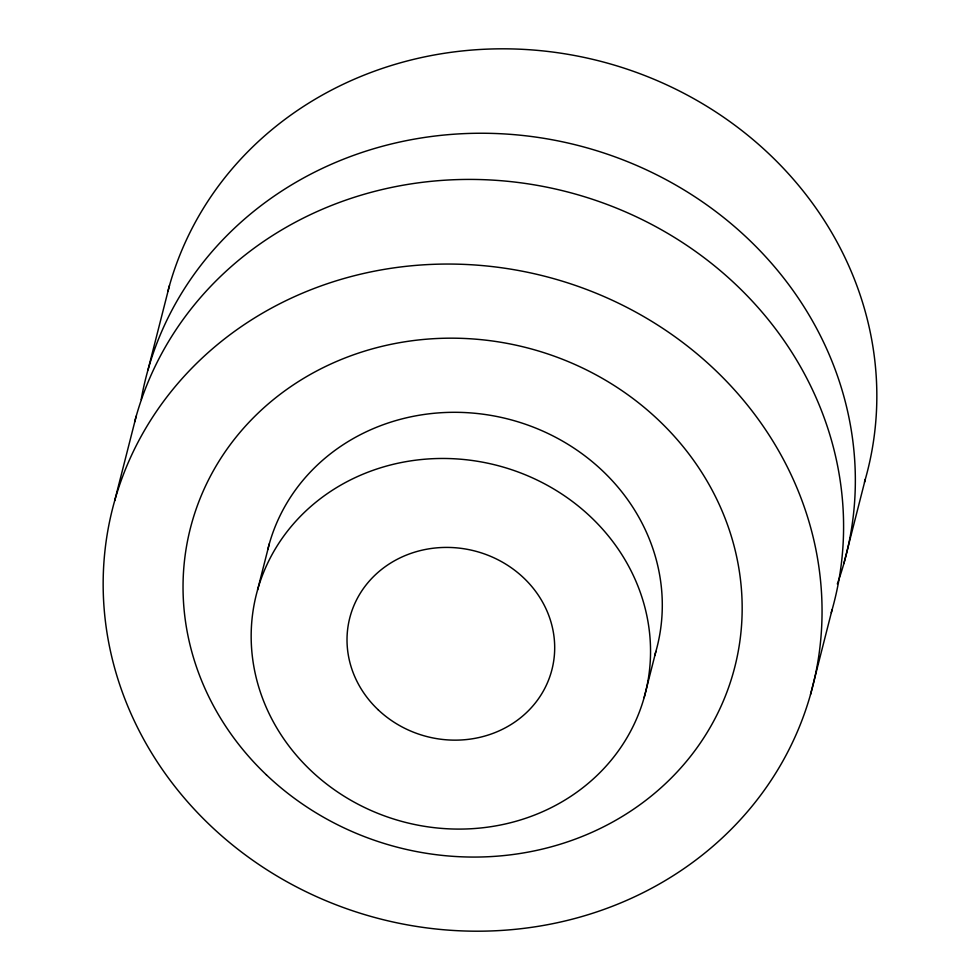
<?xml version="1.0" encoding="UTF-8"?>
<svg xmlns="http://www.w3.org/2000/svg" width="980" height="980" viewBox="0 0 980 980"><rect width="100%" height="100%" fill="white"/><g stroke="black" fill="none" stroke-linecap="round" stroke-linejoin="round"><path stroke-width="1.47" d="M114.685 500.719L136.232 416.096M147.992 369.926L169.479 285.486M257.569 589.948L269.316 543.79M644.142 697.601A200.655 184.277 14.3 0 0 397.66 463.295A200.655 184.277 14.3 0 0 310.758 770.427A200.655 184.277 14.3 0 0 644.142 697.601L655.889 651.443M810.521 694.514A361.167 331.693 14.3 0 0 366.863 272.746A361.167 331.693 14.3 0 0 210.431 825.589A361.167 331.693 14.3 0 0 810.521 694.514L832.057 609.879M843.817 563.721L865.316 479.281M267.785 549.572A200.655 184.277 14.3 0 1 511.989 420.077A200.655 184.277 14.3 0 1 654.615 655.742M167.899 291.317A361.167 331.693 14.3 0 1 606.13 62.769A361.167 331.693 14.3 0 1 864.47 482.185M141.181 399.546A361.167 331.693 14.3 0 1 581.41 146.326A361.167 331.693 14.3 0 1 837.324 583.945M134.652 421.915A361.167 331.693 14.3 0 1 572.884 193.366A361.167 331.693 14.3 0 1 831.224 612.782M377.998 709.63A104.333 95.82 14.3 0 0 551.36 671.766A104.333 95.82 14.3 0 0 423.189 549.927A104.333 95.82 14.3 0 0 377.998 709.63M266.462 774.923A280.905 257.985 14.3 0 0 733.199 672.978A280.905 257.985 14.3 0 0 388.141 344.935A280.905 257.985 14.3 0 0 266.462 774.923"/></g></svg>
